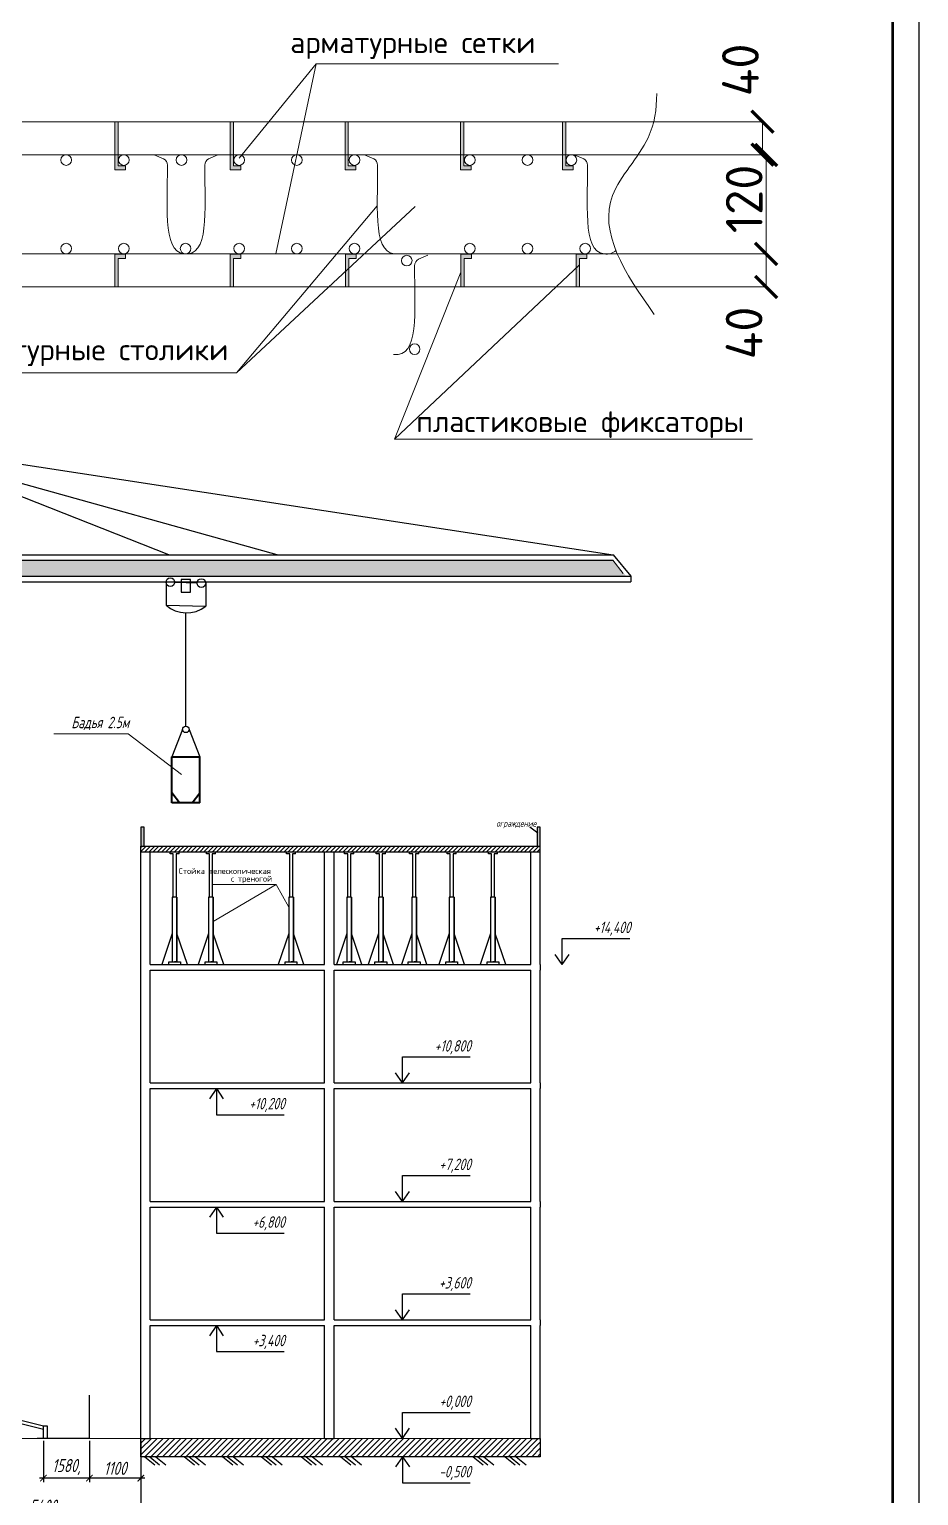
# Model space of a CAD drawing. Header units: millimetres. Extents: x 5763 to 12018931, y 39842 to 3600577.
# Drawn here: x 723954 to 758021, y 364310 to 420457 of the extents above; entities that cross this region are included whole.
import ezdxf

# ---------------------------------------------------------------- set-up
doc = ezdxf.new("R2010")
doc.units = ezdxf.units.MM
doc.layers.add('1SERV2', color=9, linetype='Continuous')
for name, color, linetype, lineweight in [('1УЗЕЛS', 30, 'Continuous', 40), ('A_Raz_1_serv', 1, 'Continuous', 15), ('AXESD', 255, 'Continuous', 20), ('AXESM', 255, 'Continuous', 25), ('jiu', 7, 'Continuous', 25), ('Обвод', 14, 'Continuous', 35), ('оси и размер', 4, 'Continuous', 25), ('Стены', 7, 'Continuous', 40), ('тонкая', 7, 'Continuous', 20)]:
    doc.layers.add(name, color=color, linetype=linetype, lineweight=lineweight)
doc.styles.add('ISOCPEUR', font='isocpeur.ttf')
doc.styles.get("Standard").update_dxf_attribs({"font": 'romans.shx', "width": 0.7, "oblique": 15, "height": 500})
doc.dimstyles.new('ISO-25', dxfattribs={"dimtxt": 500, "dimasz": 250, "dimexe": 150, "dimexo": 100, "dimgap": 125, "dimtad": 1, "dimtxsty": 'Standard', "dimblk": 'ARCHTICK', "dimcen": 25, "dimdle": 150, "dimadec": 0, "dimazin": 0, "dimtfac": 1, "dimtmove": 0, "dimatfit": 3, "dimfxl": 1, "dimarcsym": 0})

# ---------------------------------------------------------------- blocks, each defined once
blk = doc.blocks.new('_ArchTick')
at = {"color": 0, "linetype": 'ByBlock', "const_width": 0.15}
blk.add_lwpolyline([(-0.5, -0.5), (0.5, 0.5)], dxfattribs=at)
blk = doc.blocks.new('*D95')
at = {"color": 0, "lineweight": -2, "transparency": 16777216}
for p, q in [((728227, 366404), (728227, 363383)), ((719223, 364405), (719223, 363383)), ((719073, 363533), (728377, 363533))]:
    blk.add_line(p, q, dxfattribs=at)
at = {"layer": 'Defpoints', "color": 0, "transparency": 16777216}
for p in [(728227, 366504), (719223, 364505), (728227, 363533)]:
    blk.add_point(p, dxfattribs=at)
at = {"color": 0, "lineweight": -2, "transparency": 16777216, "xscale": 250, "yscale": 250, "zscale": 250, "rotation": 180}
blk.add_blockref('_ArchTick', (719223, 363533), dxfattribs=at)
at = {"color": 0, "lineweight": -2, "transparency": 16777216, "xscale": 250, "yscale": 250, "zscale": 250}
blk.add_blockref('_ArchTick', (728227, 363533), dxfattribs=at)
at = {"color": 0, "transparency": 16777216, "insert": (724475, 363908), "char_height": 500, "attachment_point": 5}
blk.add_mtext('5400', dxfattribs=at)
blk = doc.blocks.new('*D237')
at = {"color": 0, "lineweight": -2, "transparency": 16777216}
for p, q in [((726255, 366404), (726255, 364833)), ((728227, 366404), (728227, 364833)), ((728377, 364983), (726105, 364983))]:
    blk.add_line(p, q, dxfattribs=at)
at = {"layer": 'Defpoints', "color": 0, "transparency": 16777216}
for p in [(726255, 366504), (728227, 366504), (726255, 364983)]:
    blk.add_point(p, dxfattribs=at)
at = {"color": 0, "lineweight": -2, "transparency": 16777216, "xscale": 250, "yscale": 250, "zscale": 250, "rotation": 180}
blk.add_blockref('_ArchTick', (726255, 364983), dxfattribs=at)
at = {"color": 0, "lineweight": -2, "transparency": 16777216, "xscale": 250, "yscale": 250, "zscale": 250}
blk.add_blockref('_ArchTick', (728227, 364983), dxfattribs=at)
at = {"color": 0, "transparency": 16777216, "insert": (727241, 365358), "char_height": 500, "attachment_point": 5}
blk.add_mtext('1100', dxfattribs=at)
blk = doc.blocks.new('*D239')
at = {"color": 0, "lineweight": -2, "transparency": 16777216}
for p, q in [((724496, 366404), (724496, 364833)), ((726255, 366404), (726255, 364833)), ((726405, 364983), (724346, 364983))]:
    blk.add_line(p, q, dxfattribs=at)
at = {"layer": 'Defpoints', "color": 0, "transparency": 16777216}
for p in [(724496, 366504), (726255, 366504), (724496, 364983)]:
    blk.add_point(p, dxfattribs=at)
at = {"color": 0, "lineweight": -2, "transparency": 16777216, "xscale": 250, "yscale": 250, "zscale": 250, "rotation": 180}
blk.add_blockref('_ArchTick', (724496, 364983), dxfattribs=at)
at = {"color": 0, "lineweight": -2, "transparency": 16777216, "xscale": 250, "yscale": 250, "zscale": 250}
blk.add_blockref('_ArchTick', (726255, 364983), dxfattribs=at)
at = {"color": 0, "transparency": 16777216, "insert": (725375, 365406), "char_height": 500, "attachment_point": 5}
blk.add_mtext('1580,', dxfattribs=at)

msp = doc.modelspace()

# ---------------------------------------------------------------- hatches: boundary and pattern name
h = msp.add_hatch(color=256)
h.dxf.hatch_style = 1
h.paths.add_polyline_path([(728347.02626, 389903.6104), (728227.02626, 389903.6104), (728227.02626, 389183.6104), (728347.02626, 389183.6104)])
h = msp.add_hatch(color=256)
h.dxf.hatch_style = 1
h.paths.add_polyline_path([(743527.02626, 389903.6104), (743407.02626, 389903.6104), (743407.02626, 389183.6104), (743527.02626, 389183.6104)])
h = msp.add_hatch()
h.set_pattern_fill('ANSI31', color=256, scale=36)
h.set_pattern_definition([(45, (204122.77, -315521.65), (-80.822305, 80.822305), [])])
h.paths.add_polyline_path([(743527.02626, 389183.6104), (735265.02626, 389183.6104), (728227.02626, 389183.6104), (728227.02626, 388967.6104), (743527.02626, 388967.6104)])
h = msp.add_hatch()
h.set_pattern_fill('ANSI31', color=256, scale=50)
h.paths.add_polyline_path([(743527.02626, 366503.6104), (728227.02626, 366503.6104), (728227.02626, 365803.6104), (743527.02626, 365803.6104)])
at = {"layer": 'AXESD'}
h = msp.add_hatch(dxfattribs=at)
h.set_pattern_fill('ESCHER', scale=21.978483, style=0)
h.set_pattern_definition([(60, (690238.46, 399522.1), (-669.905, 0.0005), [614.079, -55.8253]), (180, (690238.46, 399522.1), (334.952, -580.155), [614.079, -55.8253]), (300, (690238.46, 399522.1), (669.905, 0.0005), [614.079, -55.8253]), (60, (690294.3, 399522.1), (-669.905, 0.0005), [111.651, -558.2535]), (300, (690294.3, 399522.1), (669.905, 0.0005), [111.651, -558.2535]), (60, (690210.54, 399570.46), (-669.905, 0.0005), [111.651, -558.2535]), (180, (690210.54, 399570.46), (334.952, -580.155), [111.651, -558.2535]), (300, (690210.54, 399473.8), (669.905, 0.0005), [111.651, -558.2535]), (180, (690210.54, 399473.8), (334.952, -580.155), [111.651, -558.2535]), (60, (690015.16, 399522.1), (-669.905, 0.0005), [111.651, -558.2535]), (300, (690015.16, 399522.1), (669.905, 0.0005), [111.651, -558.2535]), (60, (690350.1, 399328.73), (-669.905, 0.0005), [111.651, -558.2535]), (180, (690350.1, 399328.73), (334.952, -580.155), [111.651, -558.2535]), (300, (690350.1, 399715.5), (669.905, 0.0005), [111.651, -558.2535]), (180, (690350.1, 399715.5), (334.952, -580.155), [111.651, -558.2535]), (0, (690350.1, 399618.8), (-334.952, 580.155), [390.7774, -279.127]), (0, (690350.1, 399425.4), (-334.952, 580.155), [390.7774, -279.127]), (120, (690266.37, 399667.16), (-669.905, -0.0005), [390.7774, -279.127]), (120, (690098.9, 399570.46), (-669.905, -0.0005), [390.7774, -279.127]), (240, (690098.9, 399473.8), (334.953, -580.1545), [390.7774, -279.127]), (240, (690266.37, 399377.1), (334.953, -580.1545), [390.7774, -279.127])])
h.paths.add_polyline_path([(720240.01704, 400125.32763), (746307.28294, 400125.32763, 0.0779389342), (746344.95019, 400075.68395), (746816.23674, 399522.1185), (720152.42328, 399522.1185), (720152.42328, 399692.18392), (720323.94158, 399975.0731)])
at = {"layer": 'Стены', "lineweight": 13, "ltscale": 10}
h = msp.add_hatch(color=256, dxfattribs=at)
h.set_gradient(color2=(0, 0, 0), one_color=1)
h.paths.add_polyline_path([(727229.24768, 415654.83633), (727354.25535, 415654.83633), (727354.25535, 416920.46133), (727229.24768, 416920.46133)])
h.paths.add_polyline_path([(727229.24768, 415070.48636), (727638.02055, 415070.48636), (727638.02055, 415234.98147), (727425.55521, 415234.98147), (727354.25535, 415234.98147), (727354.25535, 415654.83633), (727229.24768, 415654.83633)])
h.paths.add_polyline_path([(731777.90429, 416920.46133), (731652.89662, 416920.46133), (731652.89662, 415654.83633), (731777.90429, 415654.83633)])
h.paths.add_polyline_path([(731777.90429, 415654.83633), (731652.89662, 415654.83633), (731652.89662, 415070.48636), (732061.66948, 415070.48636), (732061.66948, 415234.98147), (731849.20415, 415234.98147), (731777.90429, 415234.98147)])
h.paths.add_polyline_path([(736173.7741, 416920.46133), (736048.76643, 416920.46133), (736048.76643, 415654.83633), (736173.7741, 415654.83633)])
h.paths.add_polyline_path([(736048.76643, 415070.48636), (736457.5393, 415070.48636), (736457.5393, 415234.98147), (736245.07396, 415234.98147), (736173.7741, 415234.98147), (736173.7741, 415654.83633), (736048.76643, 415654.83633)])
h.paths.add_polyline_path([(740476.15148, 415654.83633), (740601.15915, 415654.83633), (740601.15915, 416920.46133), (740476.15148, 416920.46133)])
h.paths.add_polyline_path([(740476.15148, 415070.48636), (740884.92435, 415070.48636), (740884.92435, 415234.98147), (740672.45901, 415234.98147), (740601.15915, 415234.98147), (740601.15915, 415654.83633), (740476.15148, 415654.83633)])
h.paths.add_polyline_path([(744375.06083, 415654.83633), (744500.0685, 415654.83633), (744500.0685, 416920.46133), (744375.06083, 416920.46133)])
h.paths.add_polyline_path([(744500.0685, 415654.83633), (744375.06083, 415654.83633), (744375.06083, 415070.48636), (744783.83369, 415070.48636), (744783.83369, 415234.98147), (744571.36836, 415234.98147), (744500.0685, 415234.98147)])
h = msp.add_hatch(color=256, dxfattribs=at)
h.set_gradient(color2=(0, 0, 0), one_color=1)
h.paths.add_polyline_path([(727427.66677, 411683.25908), (727640.13211, 411683.25908), (727640.13211, 411847.75419), (727231.35924, 411847.75419), (727231.35924, 410592.33633), (727356.36691, 410592.33633), (727356.36691, 411683.25908)])
h = msp.add_hatch(color=256, dxfattribs=at)
h.set_gradient(color2=(0, 0, 0), one_color=1)
h.paths.add_polyline_path([(731774.71243, 411683.25908), (731846.01229, 411683.25908), (732058.47762, 411683.25908), (732058.47762, 411847.75419), (731649.70476, 411847.75419), (731649.70476, 410592.33633), (731774.71243, 410592.33633)])
h = msp.add_hatch(color=256, dxfattribs=at)
h.set_gradient(color2=(0, 0, 0), one_color=1)
h.paths.add_polyline_path([(736068.05027, 411847.75419), (736068.05027, 411188.37454), (736193.05794, 411304.90149), (736193.05794, 411683.25908), (736264.3578, 411683.25908), (736476.82314, 411683.25908), (736476.82314, 411847.75419)])
h.paths.add_polyline_path([(736193.05794, 411304.90149), (736068.05027, 411188.37454), (736068.05027, 410592.33633), (736193.05794, 410592.33633)])
h.paths.add_polyline_path([(740611.40346, 411683.25908), (740682.70332, 411683.25908), (740895.16865, 411683.25908), (740895.16865, 411847.75419), (740486.39579, 411847.75419), (740486.39579, 410592.33633), (740611.40346, 410592.33633)])
h.paths.add_polyline_path([(744904.74131, 411847.75419), (744904.74131, 410592.33633), (745029.74897, 410592.33633), (745029.74897, 411683.25908), (745101.04884, 411683.25908), (745313.51417, 411683.25908), (745313.51417, 411847.75419)])

# ---------------------------------------------------------------- linework, layer by layer
at = {"lineweight": 13, "ltscale": 5000}
for p, q in [((723129.65991, 415654.83633), (728736.64063, 415654.83633)), ((729095.8675, 415503.89456), (728736.64063, 415654.83633)), ((730821.94648, 415503.89456), (731181.17335, 415654.83633)), ((731181.17335, 415654.83633), (736788.15407, 415654.83633)), ((737147.38094, 415503.89456), (736788.15407, 415654.83633)), ((739222.93375, 415654.83633), (744829.91447, 415654.83633)), ((745189.14134, 415503.89456), (744829.91447, 415654.83633)), ((738860.33188, 411652.57717), (739219.55875, 411803.51894))]:
    msp.add_line(p, q, dxfattribs=at)
at = {"color": 0}
for p, q in [((746323.32975, 400341.02023), (746999.68796, 399522.1185)), ((746999.68796, 399522.1185), (746999.68796, 399306.4259)), ((729464.76015, 387221.6104), (729464.76015, 388888.81884)), ((729572.76015, 388888.81884), (729572.76015, 387221.6104)), ((730855.37262, 387221.6104), (730855.37262, 388888.81884)), ((730963.37262, 388888.81884), (730963.37262, 387221.6104)), ((733927.28385, 387221.6104), (733927.28385, 388888.81884)), ((734035.28385, 388888.81884), (734035.28385, 387221.6104)), ((736152.90289, 387221.6104), (736152.90289, 388888.81884)), ((736260.90289, 388888.81884), (736260.90289, 387221.6104)), ((737365.58262, 387221.6104), (737365.58262, 388888.81884)), ((737473.58262, 388888.81884), (737473.58262, 387221.6104)), ((738642.08851, 387221.6104), (738642.08851, 388888.81884)), ((738750.08851, 388888.81884), (738750.08851, 387221.6104)), ((740078.15763, 387221.6104), (740078.15763, 388888.81884)), ((740186.15763, 388888.81884), (740186.15763, 387221.6104)), ((741657.83237, 387221.6104), (741657.83237, 388888.81884)), ((741765.83237, 388888.81884), (741765.83237, 387221.6104)), ((729608.76015, 387221.6104), (729428.76015, 387221.6104)), ((729428.76015, 387221.6104), (729428.76015, 384755.6104)), ((729428.76015, 387221.6104), (729464.76015, 387221.6104)), ((729608.76015, 387221.6104), (729608.76015, 384755.6104)), ((729608.76015, 384755.6104), (729608.76015, 387221.6104)), ((730999.37262, 387221.6104), (730819.37262, 387221.6104)), ((730819.37262, 387221.6104), (730819.37262, 384755.6104)), ((730819.37262, 387221.6104), (730855.37262, 387221.6104)), ((730999.37262, 387221.6104), (730999.37262, 384755.6104)), ((730999.37262, 384755.6104), (730999.37262, 387221.6104)), ((734071.28385, 387221.6104), (733891.28385, 387221.6104)), ((733891.28385, 387221.6104), (733891.28385, 384755.6104)), ((733891.28385, 387221.6104), (733927.28385, 387221.6104)), ((734071.28385, 387221.6104), (734071.28385, 384755.6104)), ((734071.28385, 384755.6104), (734071.28385, 387221.6104)), ((736296.90289, 387221.6104), (736116.90289, 387221.6104)), ((736116.90289, 387221.6104), (736116.90289, 384755.6104)), ((736116.90289, 387221.6104), (736152.90289, 387221.6104)), ((736296.90289, 387221.6104), (736296.90289, 384755.6104)), ((736296.90289, 384755.6104), (736296.90289, 387221.6104)), ((737509.58262, 387221.6104), (737329.58262, 387221.6104)), ((737329.58262, 387221.6104), (737329.58262, 384755.6104)), ((737329.58262, 387221.6104), (737365.58262, 387221.6104)), ((737509.58262, 387221.6104), (737509.58262, 384755.6104)), ((737509.58262, 384755.6104), (737509.58262, 387221.6104)), ((738786.08851, 387221.6104), (738606.08851, 387221.6104)), ((738606.08851, 387221.6104), (738606.08851, 384755.6104)), ((738606.08851, 387221.6104), (738642.08851, 387221.6104)), ((738786.08851, 387221.6104), (738786.08851, 384755.6104)), ((738786.08851, 384755.6104), (738786.08851, 387221.6104)), ((740222.15763, 387221.6104), (740042.15763, 387221.6104)), ((740042.15763, 387221.6104), (740042.15763, 384755.6104)), ((740042.15763, 387221.6104), (740078.15763, 387221.6104)), ((740222.15763, 387221.6104), (740222.15763, 384755.6104)), ((740222.15763, 384755.6104), (740222.15763, 387221.6104)), ((741801.83237, 387221.6104), (741621.83237, 387221.6104)), ((741621.83237, 387221.6104), (741621.83237, 384755.6104)), ((741621.83237, 387221.6104), (741657.83237, 387221.6104)), ((741801.83237, 387221.6104), (741801.83237, 384755.6104)), ((741801.83237, 384755.6104), (741801.83237, 387221.6104)), ((729428.76015, 385835.6104), (729029.16015, 384647.6104)), ((730008.36015, 384647.6104), (729608.76015, 385835.6104)), ((730819.37262, 385835.6104), (730419.77262, 384647.6104)), ((731398.97262, 384647.6104), (730999.37262, 385835.6104)), ((733891.28385, 385835.6104), (733491.68385, 384647.6104)), ((734470.88385, 384647.6104), (734071.28385, 385835.6104)), ((736116.90289, 385835.6104), (735717.30289, 384647.6104)), ((736696.50289, 384647.6104), (736296.90289, 385835.6104)), ((737329.58262, 385835.6104), (736929.98262, 384647.6104)), ((737909.18262, 384647.6104), (737509.58262, 385835.6104)), ((738606.08851, 385835.6104), (738206.48851, 384647.6104)), ((739185.68851, 384647.6104), (738786.08851, 385835.6104)), ((740042.15763, 385835.6104), (739642.55763, 384647.6104)), ((740621.75763, 384647.6104), (740222.15763, 385835.6104)), ((741621.83237, 385835.6104), (741222.23237, 384647.6104)), ((742201.43237, 384647.6104), (741801.83237, 385835.6104)), ((729293.76015, 384647.6104), (729293.76015, 384755.6104)), ((729293.76015, 384755.6104), (729428.76015, 384755.6104)), ((729428.76015, 384755.6104), (729608.76015, 384755.6104)), ((729428.76015, 384755.6104), (729518.76015, 384755.6104)), ((729608.76015, 384755.6104), (729518.76015, 384755.6104)), ((729518.76015, 384755.6104), (729743.76015, 384755.6104)), ((729743.76015, 384755.6104), (729743.76015, 384647.6104)), ((730684.37262, 384647.6104), (730684.37262, 384755.6104)), ((730684.37262, 384755.6104), (730819.37262, 384755.6104)), ((730819.37262, 384755.6104), (730999.37262, 384755.6104)), ((730819.37262, 384755.6104), (730909.37262, 384755.6104)), ((730999.37262, 384755.6104), (730909.37262, 384755.6104)), ((730909.37262, 384755.6104), (731134.37262, 384755.6104)), ((731134.37262, 384755.6104), (731134.37262, 384647.6104)), ((733756.28385, 384647.6104), (733756.28385, 384755.6104)), ((733756.28385, 384755.6104), (733891.28385, 384755.6104)), ((733891.28385, 384755.6104), (734071.28385, 384755.6104)), ((733891.28385, 384755.6104), (733981.28385, 384755.6104)), ((734071.28385, 384755.6104), (733981.28385, 384755.6104)), ((733981.28385, 384755.6104), (734206.28385, 384755.6104)), ((734206.28385, 384755.6104), (734206.28385, 384647.6104)), ((735981.90289, 384647.6104), (735981.90289, 384755.6104)), ((735981.90289, 384755.6104), (736116.90289, 384755.6104)), ((736116.90289, 384755.6104), (736296.90289, 384755.6104)), ((736116.90289, 384755.6104), (736206.90289, 384755.6104)), ((736296.90289, 384755.6104), (736206.90289, 384755.6104)), ((736206.90289, 384755.6104), (736431.90289, 384755.6104)), ((736431.90289, 384755.6104), (736431.90289, 384647.6104)), ((737194.58262, 384647.6104), (737194.58262, 384755.6104)), ((737194.58262, 384755.6104), (737329.58262, 384755.6104)), ((737329.58262, 384755.6104), (737509.58262, 384755.6104)), ((737329.58262, 384755.6104), (737419.58262, 384755.6104)), ((737509.58262, 384755.6104), (737419.58262, 384755.6104)), ((737419.58262, 384755.6104), (737644.58262, 384755.6104)), ((737644.58262, 384755.6104), (737644.58262, 384647.6104)), ((738471.08851, 384647.6104), (738471.08851, 384755.6104)), ((738471.08851, 384755.6104), (738606.08851, 384755.6104)), ((738606.08851, 384755.6104), (738786.08851, 384755.6104)), ((738606.08851, 384755.6104), (738696.08851, 384755.6104)), ((738786.08851, 384755.6104), (738696.08851, 384755.6104)), ((738696.08851, 384755.6104), (738921.08851, 384755.6104)), ((738921.08851, 384755.6104), (738921.08851, 384647.6104)), ((739907.15763, 384647.6104), (739907.15763, 384755.6104)), ((739907.15763, 384755.6104), (740042.15763, 384755.6104)), ((740042.15763, 384755.6104), (740222.15763, 384755.6104)), ((740042.15763, 384755.6104), (740132.15763, 384755.6104)), ((740222.15763, 384755.6104), (740132.15763, 384755.6104)), ((740132.15763, 384755.6104), (740357.15763, 384755.6104)), ((740357.15763, 384755.6104), (740357.15763, 384647.6104)), ((741486.83237, 384647.6104), (741486.83237, 384755.6104)), ((741486.83237, 384755.6104), (741621.83237, 384755.6104)), ((741621.83237, 384755.6104), (741801.83237, 384755.6104)), ((741621.83237, 384755.6104), (741711.83237, 384755.6104)), ((741801.83237, 384755.6104), (741711.83237, 384755.6104)), ((741711.83237, 384755.6104), (741936.83237, 384755.6104)), ((741936.83237, 384755.6104), (741936.83237, 384647.6104)), ((724495.87192, 366503.6104), (724495.87192, 366983.07706)), ((724495.87192, 366983.07706), (724631.92154, 366983.07706)), ((724631.92154, 366983.07706), (724631.92154, 366503.6104))]:
    msp.add_line(p, q, dxfattribs=at)
for p, q in [((728347.02626, 389903.6104), (728227.02626, 389903.6104)), ((728227.02626, 389903.6104), (728227.02626, 389183.6104)), ((728347.02626, 389183.6104), (728347.02626, 389903.6104)), ((743433.43089, 389682.57089), (743128.21524, 389901.1738)), ((743527.02626, 389903.6104), (743407.02626, 389903.6104)), ((743407.02626, 389903.6104), (743407.02626, 389183.6104)), ((743527.02626, 389183.6104), (743527.02626, 389903.6104)), ((728227.02626, 384647.6104), (728227.02626, 389183.6104)), ((728227.02626, 389183.6104), (735265.02626, 389183.6104)), ((735265.02626, 389183.6104), (743527.02626, 389183.6104)), ((743527.02626, 384647.6104), (743527.02626, 389183.6104)), ((728227.02626, 388967.6104), (743527.02626, 388967.6104)), ((728587.02626, 384647.6104), (728587.02626, 388967.6104)), ((728587.02626, 388967.6104), (735265.02626, 388967.6104)), ((729344.76015, 388888.81884), (729344.76015, 388967.6104)), ((729464.76015, 388888.81884), (729344.76015, 388888.81884)), ((729692.76015, 388888.81884), (729572.76015, 388888.81884)), ((729692.76015, 388888.81884), (729692.76015, 388967.6104)), ((730735.37262, 388888.81884), (730735.37262, 388967.6104)), ((730855.37262, 388888.81884), (730735.37262, 388888.81884)), ((731083.37262, 388888.81884), (730963.37262, 388888.81884)), ((731083.37262, 388888.81884), (731083.37262, 388967.6104)), ((733807.28385, 388888.81884), (733807.28385, 388967.6104)), ((733927.28385, 388888.81884), (733807.28385, 388888.81884)), ((734155.28385, 388888.81884), (734035.28385, 388888.81884)), ((734155.28385, 388888.81884), (734155.28385, 388967.6104)), ((735265.02626, 384647.6104), (735265.02626, 388967.6104)), ((735625.02626, 384647.6104), (735625.02626, 388967.6104)), ((735625.02626, 388967.6104), (743167.02626, 388967.6104)), ((736032.90289, 388888.81884), (736032.90289, 388967.6104)), ((736152.90289, 388888.81884), (736032.90289, 388888.81884)), ((736380.90289, 388888.81884), (736260.90289, 388888.81884)), ((736380.90289, 388888.81884), (736380.90289, 388967.6104)), ((737245.58262, 388888.81884), (737245.58262, 388967.6104)), ((737365.58262, 388888.81884), (737245.58262, 388888.81884)), ((737593.58262, 388888.81884), (737473.58262, 388888.81884)), ((737593.58262, 388888.81884), (737593.58262, 388967.6104)), ((738522.08851, 388888.81884), (738522.08851, 388967.6104)), ((738642.08851, 388888.81884), (738522.08851, 388888.81884)), ((738870.08851, 388888.81884), (738750.08851, 388888.81884)), ((738870.08851, 388888.81884), (738870.08851, 388967.6104)), ((739958.15763, 388888.81884), (739958.15763, 388967.6104)), ((740078.15763, 388888.81884), (739958.15763, 388888.81884)), ((740306.15763, 388888.81884), (740186.15763, 388888.81884)), ((740306.15763, 388888.81884), (740306.15763, 388967.6104)), ((741537.83237, 388888.81884), (741537.83237, 388967.6104)), ((741657.83237, 388888.81884), (741537.83237, 388888.81884)), ((741885.83237, 388888.81884), (741765.83237, 388888.81884)), ((741885.83237, 388888.81884), (741885.83237, 388967.6104)), ((743167.02626, 384647.6104), (743167.02626, 388967.6104)), ((744362.33898, 384647.6104), (744362.33898, 385644.593)), ((744362.33898, 385644.593), (746962.85436, 385644.593)), ((728227.02626, 384431.6104), (728227.02626, 384647.6104)), ((728587.02626, 384647.6104), (735265.02626, 384647.6104)), ((735625.02626, 384647.6104), (743167.02626, 384647.6104)), ((743527.02626, 384647.6104), (743527.02626, 384431.6104)), ((744362.33898, 384647.6104), (744096.16381, 385034.49679)), ((744362.33898, 384647.6104), (744628.51415, 385034.49679)), ((728227.02626, 380111.6104), (728227.02626, 384431.6104)), ((728587.02626, 380111.6104), (728587.02626, 384431.6104)), ((728587.02626, 384431.6104), (735265.02626, 384431.6104)), ((735265.02626, 380111.6104), (735265.02626, 384431.6104)), ((735625.02626, 384431.6104), (743167.02626, 384431.6104)), ((735625.02626, 380111.6104), (735625.02626, 384431.6104)), ((743167.02626, 380111.6104), (743167.02626, 384431.6104)), ((743527.02626, 380111.6104), (743527.02626, 384431.6104)), ((738245.72289, 380111.6104), (738245.72289, 381108.593)), ((738245.72289, 381108.593), (740846.23826, 381108.593)), ((738245.72289, 380111.6104), (737979.54772, 380498.49679)), ((738245.72289, 380111.6104), (738511.89806, 380498.49679)), ((728227.02626, 379895.6104), (728227.02626, 380111.6104)), ((728227.02626, 375575.6104), (728227.02626, 379895.6104)), ((728587.02626, 380111.6104), (735265.02626, 380111.6104)), ((728587.02626, 375575.6104), (728587.02626, 379895.6104)), ((728587.02626, 379895.6104), (735265.02626, 379895.6104)), ((731117.88332, 379895.6104), (730851.70815, 379508.72401)), ((731117.88332, 379895.6104), (731117.88332, 378898.6278)), ((731117.88332, 379895.6104), (731384.05849, 379508.72401)), ((735265.02626, 375575.6104), (735265.02626, 379895.6104)), ((735625.02626, 380111.6104), (743167.02626, 380111.6104)), ((735625.02626, 379895.6104), (743167.02626, 379895.6104)), ((735625.02626, 375575.6104), (735625.02626, 379895.6104)), ((743167.02626, 375575.6104), (743167.02626, 379895.6104)), ((743527.02626, 380111.6104), (743527.02626, 379895.6104)), ((743527.02626, 375575.6104), (743527.02626, 379895.6104)), ((731117.88332, 378898.6278), (733718.3987, 378898.6278)), ((738245.72289, 375575.6104), (738245.72289, 376572.593)), ((738245.72289, 376572.593), (740846.23826, 376572.593)), ((738245.72289, 375575.6104), (737979.54772, 375962.49679)), ((738245.72289, 375575.6104), (738511.89806, 375962.49679)), ((728227.02626, 375359.6104), (728227.02626, 375575.6104)), ((728227.02626, 371039.6104), (728227.02626, 375359.6104)), ((728587.02626, 375575.6104), (735265.02626, 375575.6104)), ((728587.02626, 375575.6104), (728587.02626, 375575.6104)), ((728587.02626, 371039.6104), (728587.02626, 375359.6104)), ((728587.02626, 375359.6104), (735265.02626, 375359.6104)), ((731117.88332, 375359.6104), (730851.70815, 374972.72401)), ((731117.88332, 375359.6104), (731117.88332, 374362.6278)), ((731117.88332, 375359.6104), (731384.05849, 374972.72401)), ((735265.02626, 371039.6104), (735265.02626, 375359.6104)), ((735625.02626, 375575.6104), (743167.02626, 375575.6104)), ((735625.02626, 375359.6104), (743167.02626, 375359.6104)), ((735625.02626, 371039.6104), (735625.02626, 375359.6104)), ((743167.02626, 371039.6104), (743167.02626, 375359.6104)), ((743527.02626, 375575.6104), (743527.02626, 375359.6104)), ((743527.02626, 371039.6104), (743527.02626, 375359.6104)), ((731117.88332, 374362.6278), (733718.3987, 374362.6278)), ((738245.72289, 371039.6104), (738245.72289, 372036.593)), ((738245.72289, 372036.593), (740846.23826, 372036.593)), ((738245.72289, 371039.6104), (737979.54772, 371426.49679)), ((738245.72289, 371039.6104), (738511.89806, 371426.49679)), ((728227.02626, 370823.6104), (728227.02626, 371039.6104)), ((728227.02626, 366503.6104), (728227.02626, 370823.6104)), ((728587.02626, 371039.6104), (735265.02626, 371039.6104)), ((728587.02626, 366503.6104), (728587.02626, 370823.6104)), ((728587.02626, 370823.6104), (735265.02626, 370823.6104)), ((731117.88332, 370823.6104), (730851.70815, 370436.72401)), ((731117.88332, 370823.6104), (731117.88332, 369826.6278)), ((731117.88332, 370823.6104), (731384.05849, 370436.72401)), ((735265.02626, 366503.6104), (735265.02626, 370823.6104)), ((735625.02626, 371039.6104), (743167.02626, 371039.6104)), ((735625.02626, 366503.6104), (735625.02626, 370823.6104)), ((735625.02626, 370823.6104), (743167.02626, 370823.6104)), ((743167.02626, 371039.6104), (743167.02626, 371039.6104)), ((743167.02626, 366503.6104), (743167.02626, 370823.6104)), ((743527.02626, 371039.6104), (743527.02626, 370823.6104)), ((743527.02626, 366503.6104), (743527.02626, 370823.6104)), ((731117.88332, 369826.6278), (733718.3987, 369826.6278)), ((722959.20233, 367364.37739), (724495.87192, 366983.07706)), ((722959.20233, 367238.05595), (724495.87192, 366856.75562)), ((738245.72289, 366503.6104), (738245.72289, 367500.593)), ((738245.72289, 367500.593), (740846.23826, 367500.593)), ((738245.72289, 366503.6104), (737979.54772, 366890.49679)), ((738245.72289, 366503.6104), (738511.89806, 366890.49679)), ((726254.91045, 366503.6104), (724254.91045, 366503.6104)), ((728227.02626, 366503.6104), (728587.02626, 366503.6104)), ((728227.02626, 366503.6104), (728407.02626, 366503.6104)), ((728227.02626, 365803.6104), (728227.02626, 366503.6104)), ((735265.02626, 366503.6104), (735625.02626, 366503.6104)), ((743167.02626, 366503.6104), (743527.02626, 366503.6104)), ((743527.02626, 366503.6104), (743527.02626, 365803.6104)), ((743527.02626, 365803.6104), (728227.02626, 365803.6104)), ((728383.4078, 365803.6104), (728762.82532, 365490.28497)), ((728564.51768, 365803.6104), (728943.9352, 365490.28497)), ((728800.70028, 365803.6104), (729180.11779, 365490.28497)), ((729901.63618, 365803.6104), (730281.0537, 365490.28497)), ((730082.74606, 365803.6104), (730462.16358, 365490.28497)), ((730318.92865, 365803.6104), (730698.34617, 365490.28497)), ((731363.78988, 365803.6104), (731743.2074, 365490.28497)), ((731544.89976, 365803.6104), (731924.31728, 365490.28497)), ((731781.08236, 365803.6104), (732160.49987, 365490.28497)), ((732846.94978, 365803.6104), (733226.3673, 365490.28497)), ((733028.05966, 365803.6104), (733407.47718, 365490.28497)), ((733264.24225, 365803.6104), (733643.65977, 365490.28497)), ((734382.14163, 365803.6104), (734761.55915, 365490.28497)), ((734563.25151, 365803.6104), (734942.66903, 365490.28497)), ((734799.4341, 365803.6104), (735178.85162, 365490.28497)), ((735886.39246, 365803.6104), (736265.80998, 365490.28497)), ((736067.50234, 365803.6104), (736446.91986, 365490.28497)), ((736303.68494, 365803.6104), (736683.10246, 365490.28497)), ((738245.72289, 365803.6104), (737979.54772, 365416.72401)), ((738245.72289, 365803.6104), (738245.72289, 364806.6278)), ((738245.72289, 365803.6104), (738511.89806, 365416.72401)), ((740952.99265, 365803.6104), (741332.41017, 365490.28497)), ((741134.10253, 365803.6104), (741513.52005, 365490.28497)), ((741370.28512, 365803.6104), (741749.70264, 365490.28497)), ((742185.53879, 365803.6104), (742564.95631, 365490.28497)), ((742366.64867, 365803.6104), (742746.06618, 365490.28497)), ((742602.83126, 365803.6104), (742982.24878, 365490.28497)), ((738245.72289, 364806.6278), (740846.23826, 364806.6278))]:
    msp.add_line(p, q)
at = {"lineweight": 30}
msp.add_line((726254.91045, 366503.6104), (726254.91045, 368156.52156), dxfattribs=at)
at = {"color": 0}
msp.add_lwpolyline([(589821.09845, 334201.2019), (589821.09845, 453001.2019), (758021.09845, 453001.2019), (758021.09845, 334201.2019)], close=True, dxfattribs=at)
at = {"color": 0, "lineweight": 40, "const_width": 100}
msp.add_lwpolyline([(593821.09845, 335201.2019), (593821.09845, 452001.2019), (757021.09845, 452001.2019), (757021.09845, 335201.2019)], close=True, dxfattribs=at)
at = {"lineweight": 13, "ltscale": 5000}
for centre, start, end in [((728961.57454, 415256.77726), 0.186255481, 61.478657595), ((730956.23944, 415256.77726), 118.521342405, 179.813744519), ((737013.08798, 415256.77726), 0.186255481, 61.478657595), ((745054.84838, 415256.77726), 0.186255481, 61.478657595), ((738994.62484, 411405.45987), 118.521342405, 179.813744519)]:
    msp.add_arc(centre, 281.25, start, end, dxfattribs=at)
for points in [[(729242.82305, 415257.69154), (729248.63909, 413468.57264), (729047.95642, 411735.32151), (730052.68725, 411857.96133)], [(730674.99093, 415257.69154), (730669.17489, 413468.57264), (730869.85756, 411735.32151), (729865.12673, 411857.96133)], [(737294.33649, 415257.69154), (737300.15253, 413468.57264), (737099.46987, 411735.32151), (738104.20069, 411857.96133)], [(745336.0969, 415257.69154), (745341.91293, 413468.57264), (745141.23027, 411735.32151), (746145.96109, 411857.96133)], [(746424.36749, 411988.00071), (746309.17486, 411881.72833), (746157.95644, 411833.7857), (745959.89673, 411857.96133)], [(738713.37633, 411406.37414), (738707.56029, 409617.25525), (738908.24296, 407884.00412), (737903.51213, 408006.64394)]]:
    msp.add_open_spline(points, degree=3, dxfattribs=at)
at = {"layer": '1УЗЕЛS', "color": 7}
for p, q in [((729412.16104, 390835.86315), (729412.16104, 392594.14176)), ((729412.16104, 392594.14176), (730486.66463, 392594.14176)), ((730486.66463, 390835.86315), (730486.66463, 392594.14176)), ((729705.20747, 390835.86315), (729412.16104, 391226.59173)), ((730486.66463, 390835.86315), (729412.16104, 390835.86315)), ((730193.6182, 390835.86315), (730486.66463, 391226.59173))]:
    msp.add_line(p, q, dxfattribs=at)
at = {"layer": 'AXESD', "color": 7, "lineweight": 25}
for p, q in [((719275.84186, 404478.05051), (746323.32975, 400341.02023)), ((720119.54211, 400341.02023), (746323.32975, 400341.02023)), ((720240.01704, 400125.32763), (746307.28294, 400125.32763)), ((720152.42328, 399522.1185), (746999.68796, 399522.1185)), ((720555.49125, 399306.4259), (746999.68796, 399306.4259))]:
    msp.add_line(p, q, dxfattribs=at)
at = {"layer": 'AXESD'}
for p, q in [((746323.32975, 400341.02023), (746999.68796, 399522.1185)), ((746307.28294, 400125.32763), (746706.00723, 399618.39146)), ((746999.68796, 399522.1185), (746999.68796, 399306.4259)), ((733405.85931, 387712.36334), (730963.37262, 387712.36334)), ((733405.85931, 387712.36334), (730999.37262, 386290.23456)), ((733891.28385, 386841.19309), (733405.85931, 387712.36334)), ((724495.87192, 366503.6104), (724495.87192, 366983.07706)), ((724495.87192, 366983.07706), (724631.92154, 366983.07706)), ((724631.92154, 366983.07706), (724631.92154, 366503.6104)), ((743527.02626, 366503.6104), (723652.66555, 366503.6104))]:
    msp.add_line(p, q, dxfattribs=at)
at = {"layer": 'AXESD', "color": 7}
for p, q in [((727745.95184, 393487.20199), (724895.85486, 393487.20199)), ((729785.05346, 391920.29305), (727745.95184, 393487.20199))]:
    msp.add_line(p, q, dxfattribs=at)
at = {"layer": 'AXESM', "color": 7, "lineweight": 25}
for p, q in [((729949.41283, 393776.35784), (729949.41283, 398112.11685)), ((729825.66598, 393652.64144), (729412.16104, 392594.14176)), ((730073.15969, 393652.64144), (730486.66463, 392594.14176)), ((729553.07338, 392594.14176), (730345.75229, 392594.14176))]:
    msp.add_line(p, q, dxfattribs=at)
msp.add_circle((729949.41283, 393652.61098), 123.74686, dxfattribs=at)
at = {"layer": 'Обвод', "color": 7, "lineweight": 25}
for p, q in [((729294.21016, 400341.02023), (719395.21059, 404247.36537)), ((733452.29933, 400341.02023), (719395.21059, 404247.36537)), ((729189.73957, 399290.77875), (729189.73957, 398401.75289)), ((729521.60123, 399290.77875), (730377.22444, 399260.77487)), ((730708.98418, 399254.95979), (730708.98418, 398368.20485)), ((729189.73957, 398401.75289), (730708.98418, 398368.20485))]:
    msp.add_line(p, q, dxfattribs=at)
msp.add_lwpolyline([(729771.06091, 398905.20911), (730129.32718, 398905.20911), (730129.32718, 399384.45695), (729771.06091, 399384.45695)], close=True, dxfattribs=at)
for centre in [(729355.6704, 399290.77875), (730543.05334, 399254.95979)]:
    msp.add_circle(centre, 165.93083, dxfattribs=at)
msp.add_arc((729969.70931, 399306.4259), 1194.4815, 229.233516484, 308.236477882, dxfattribs=at)
at = {"layer": 'оси и размер', "color": 7, "lineweight": 13}
for centre in [(725363.75617, 415451.78133), (727572.92893, 415451.78133), (729782.10169, 415451.78133), (731991.27445, 415451.78133), (734200.44721, 415451.78133), (736409.61996, 415451.78133), (740827.96548, 415451.78133), (743037.13824, 415451.78133), (744717.15408, 415451.78133), (725363.75617, 412061.02043), (727572.92893, 412061.02043), (729938.66356, 412061.02043), (731991.27445, 412061.02043), (734200.44721, 412061.02043), (736409.61996, 412061.02043), (740827.96548, 412061.02043), (743037.13824, 412061.02043), (745246.311, 412061.02043), (738412.35863, 411600.46393), (738714.57759, 408209.70304)]:
    msp.add_circle(centre, 203.05909, dxfattribs=at)
at = {"layer": 'Стены', "lineweight": 13, "ltscale": 10}
for p, q in [((731991.90312, 415529.18178), (734939.26935, 419137.40689)), ((733393.57885, 411857.96133), (734939.26935, 419137.40689)), ((734939.26935, 419137.40689), (744225.83727, 419137.40689)), ((727229.24768, 416920.46133), (727229.24768, 415070.48636)), ((727354.25535, 416920.46133), (727354.25535, 415234.98147)), ((727354.25535, 416920.46133), (727354.25535, 415234.98147)), ((731652.89662, 416920.46133), (731652.89662, 415070.48636)), ((731777.90429, 416920.46133), (731777.90429, 415234.98147)), ((731777.90429, 416920.46133), (731777.90429, 415234.98147)), ((736048.76643, 416920.46133), (736048.76643, 415070.48636)), ((736173.7741, 416920.46133), (736173.7741, 415234.98147)), ((736173.7741, 416920.46133), (736173.7741, 415234.98147)), ((740476.15148, 416920.46133), (740476.15148, 415070.48636)), ((740601.15915, 416920.46133), (740601.15915, 415234.98147)), ((740601.15915, 416920.46133), (740601.15915, 415234.98147)), ((744375.06083, 416920.46133), (744375.06083, 415070.48636)), ((744500.0685, 416920.46133), (744500.0685, 415234.98147)), ((744500.0685, 416920.46133), (744500.0685, 415234.98147)), ((747277.99085, 416920.46133), (752040.2178, 416920.46133)), ((752036.8428, 415649.21133), (752036.8428, 416926.08633)), ((722944.47196, 415654.83633), (747273.7721, 415654.83633)), ((747277.99085, 415654.83633), (752040.2178, 415654.83633)), ((752041.06155, 415649.21133), (752183.81704, 415649.21133)), ((752180.44204, 415654.83633), (752180.44204, 411852.33633)), ((727638.02055, 415070.48636), (727229.24768, 415070.48636)), ((727425.55521, 415234.98147), (727354.25535, 415234.98147)), ((727425.55521, 415234.98147), (727638.02055, 415234.98147)), ((727638.02055, 415234.98147), (727638.02055, 415070.48636)), ((732061.66948, 415070.48636), (731652.89662, 415070.48636)), ((731849.20415, 415234.98147), (731777.90429, 415234.98147)), ((731849.20415, 415234.98147), (732061.66948, 415234.98147)), ((732061.66948, 415234.98147), (732061.66948, 415070.48636)), ((736457.5393, 415070.48636), (736048.76643, 415070.48636)), ((736245.07396, 415234.98147), (736173.7741, 415234.98147)), ((736245.07396, 415234.98147), (736457.5393, 415234.98147)), ((736457.5393, 415234.98147), (736457.5393, 415070.48636)), ((740884.92435, 415070.48636), (740476.15148, 415070.48636)), ((740672.45901, 415234.98147), (740601.15915, 415234.98147)), ((740672.45901, 415234.98147), (740884.92435, 415234.98147)), ((740884.92435, 415234.98147), (740884.92435, 415070.48636)), ((744783.83369, 415070.48636), (744375.06083, 415070.48636)), ((744571.36836, 415234.98147), (744500.0685, 415234.98147)), ((744571.36836, 415234.98147), (744783.83369, 415234.98147)), ((744783.83369, 415234.98147), (744783.83369, 415070.48636)), ((737282.01143, 413698.91197), (731894.14314, 407297.63191)), ((738728.85655, 413668.66749), (731894.14314, 407297.63191)), ((727640.13211, 411847.75419), (727231.35924, 411847.75419)), ((727231.35924, 410592.33633), (727231.35924, 411847.75419)), ((727356.36691, 410592.33633), (727356.36691, 411683.25908)), ((727427.66677, 411683.25908), (727356.36691, 411683.25908)), ((727427.66677, 411683.25908), (727640.13211, 411683.25908)), ((727640.13211, 411683.25908), (727640.13211, 411847.75419)), ((732058.47762, 411847.75419), (731649.70476, 411847.75419)), ((731649.70476, 410592.33633), (731649.70476, 411847.75419)), ((731774.71243, 410592.33633), (731774.71243, 411683.25908)), ((731846.01229, 411683.25908), (731774.71243, 411683.25908)), ((731846.01229, 411683.25908), (732058.47762, 411683.25908)), ((732058.47762, 411683.25908), (732058.47762, 411847.75419)), ((736476.82314, 411847.75419), (736068.05027, 411847.75419)), ((736068.05027, 410592.33633), (736068.05027, 411847.75419)), ((736193.05794, 410592.33633), (736193.05794, 411683.25908)), ((736264.3578, 411683.25908), (736193.05794, 411683.25908)), ((736264.3578, 411683.25908), (736476.82314, 411683.25908)), ((736476.82314, 411683.25908), (736476.82314, 411847.75419)), ((740895.16865, 411847.75419), (740486.39579, 411847.75419)), ((740486.39579, 410592.33633), (740486.39579, 411847.75419)), ((740611.40346, 410592.33633), (740611.40346, 411683.25908)), ((740682.70332, 411683.25908), (740611.40346, 411683.25908)), ((740682.70332, 411683.25908), (740895.16865, 411683.25908)), ((740895.16865, 411683.25908), (740895.16865, 411847.75419)), ((745313.51417, 411847.75419), (744904.74131, 411847.75419)), ((744904.74131, 410592.33633), (744904.74131, 411847.75419)), ((745029.74897, 410592.33633), (745029.74897, 411683.25908)), ((745101.04884, 411683.25908), (745029.74897, 411683.25908)), ((745101.04884, 411683.25908), (745313.51417, 411683.25908)), ((745313.51417, 411683.25908), (745313.51417, 411847.75419)), ((746482.54336, 411857.96133), (752180.44204, 411857.96133)), ((752176.22329, 411857.96133), (752177.06704, 411857.96133)), ((752177.06704, 411863.58633), (752177.06704, 410586.71133)), ((745024.50075, 411435.07627), (737947.27136, 404766.67518)), ((740487.60313, 411155.41153), (737947.27136, 404766.67518)), ((746482.54336, 410592.33633), (752180.44204, 410592.33633)), ((731894.14314, 407297.63191), (721129.14113, 407297.63191)), ((737947.27136, 404766.67518), (751654.07865, 404766.67518))]:
    msp.add_line(p, q, dxfattribs=at)
at = {"layer": 'тонкая', "lineweight": 13, "ltscale": 10}
for p, q in [((723206.36744, 416920.46133), (747871.07877, 416920.46133)), ((724344.91944, 415654.83633), (725716.11877, 415654.83633)), ((721813.61329, 411857.96133), (746478.32461, 411857.96133)), ((722506.42682, 410592.33633), (747171.13814, 410592.33633))]:
    msp.add_line(p, q, dxfattribs=at)
msp.add_open_spline([(747986.90439, 417994.94179), (747990.97624, 417403.64935), (747775.3203, 416002.6571), (745235.73077, 413526.34012), (746749.54818, 411129.3947), (747893.43232, 409542.78535)], degree=3, knots=[827.3229623795, 827.3229623795, 827.3229623795, 827.3229623795, 1456.9841162922, 2377.366822069, 4124.0936589566, 4124.0936589566, 4124.0936589566, 4124.0936589566], dxfattribs=at)

# ---------------------------------------------------------------- block references
at = {"layer": 'Стены', "lineweight": 13, "ltscale": 10, "xscale": 843.75, "yscale": 843.75, "zscale": 843.75}
for p, rotation in [((752036.8428, 416920.46133), 90), ((752036.8428, 415654.83633), 270), ((752180.44204, 415649.21133), 90), ((752177.06704, 411857.96133), 90), ((752180.44204, 411857.96133), 270), ((752177.06704, 410592.33633), 270)]:
    msp.add_blockref('_ArchTick', p, dxfattribs=dict(at, rotation=rotation))

# ---------------------------------------------------------------- texts
at = {"lineweight": 15, "ltscale": 5000, "insert": (734082.5495, 419734.69194), "char_height": 6, "attachment_point": 5, "style": 'ISOCPEUR'}
msp.add_mtext('300', dxfattribs=at)
at = {"insert": (741840.46386, 390167.98546), "char_height": 240, "attachment_point": 1}
msp.add_mtext_dynamic_manual_height_columns('ограждение', width=1391.6483977, gutter_width=2500, heights=[0], dxfattribs=at)
at = {"layer": '1SERV2', "color": 7, "char_height": 439.569652, "width": 3652.9255278, "attachment_point": 3}
for s, insert in [('Бадья 2.5м', (727776.75595, 394136.63869)), ('+14,400', (746984.69437, 386288.49218)), ('+10,800', (740868.07828, 381752.49218)), ('+10,200', (733740.23871, 379542.52698)), ('+7,200', (740868.07828, 377216.49218)), ('+6,800', (733740.23871, 375006.52698)), ('+3,600', (740868.07828, 372680.49218)), ('+3,400', (733740.23871, 370470.52698)), ('+0,000', (740868.07828, 368144.49218)), ('-0,500', (740868.07828, 365450.52698))]:
    msp.add_mtext(s, dxfattribs=dict(at, insert=insert))
at = {"layer": 'A_Raz_1_serv', "color": 7, "linetype": 'Continuous'}
for s, height, p in [('Стойка телескопическая', 224.2702304, (729680.35814, 388115.70231)), ('с треногой', 224.27023, (731679.72128, 387819.72231))]:
    msp.add_text(s, height=height, dxfattribs=at).set_placement(p)
at = {"layer": 'jiu', "color": 7, "lineweight": 13, "style": 'ISOCPEUR'}
for s, p in [('арматурные сетки', (733948.22751, 419546.87731)), ('арматурные столики', (720833.88044, 407784.96926)), ('пластиковые фиксаторы', (738776.0424, 405032.05504))]:
    msp.add_text(s, height=822.65625, dxfattribs=at).set_placement(p)
at = {"layer": 'Стены', "lineweight": 13, "ltscale": 10, "char_height": 1406.25, "attachment_point": 5, "rotation": 90, "style": 'ISOCPEUR'}
for s, insert in [('\\A1;40', (751193.0928, 418902.96832)), ('\\A1;120', (751336.69204, 413962.66315)), ('\\A1;40', (751333.31704, 408831.55815))]:
    msp.add_mtext(s, dxfattribs=dict(at, insert=insert))

# ---------------------------------------------------------------- dimensions: what is measured, and where the dimension line sits
dim = msp.add_linear_dim(base=(728227.02626, 363532.79981), p1=(719222.9874, 364504.53346), p2=(728227.02626, 366503.6104), text='5400', dimstyle='ISO-25')
dim.commit()
dim.dimension.update_dxf_attribs({"geometry": '*D95', "text_midpoint": (724474.61373, 363532.79981), "dimtype": 160})
for base, p1, p2, text, picture, middle in [((724495.87192, 364983.27051), (726254.91045, 366503.6104), (724495.87192, 366503.6104), '1580,', '*D239', (725375.39119, 365405.88955)), ((726254.91045, 364983.27051), (728227.02626, 366503.6104), (726254.91045, 366503.6104), '1100', '*D237', (727240.96835, 365358.27051))]:
    dim = msp.add_linear_dim(base=base, p1=p1, p2=p2, text=text, dimstyle='ISO-25')
    dim.commit()
    dim.dimension.update_dxf_attribs({"geometry": picture, "text_midpoint": middle})

doc.saveas('drawing.dxf')
